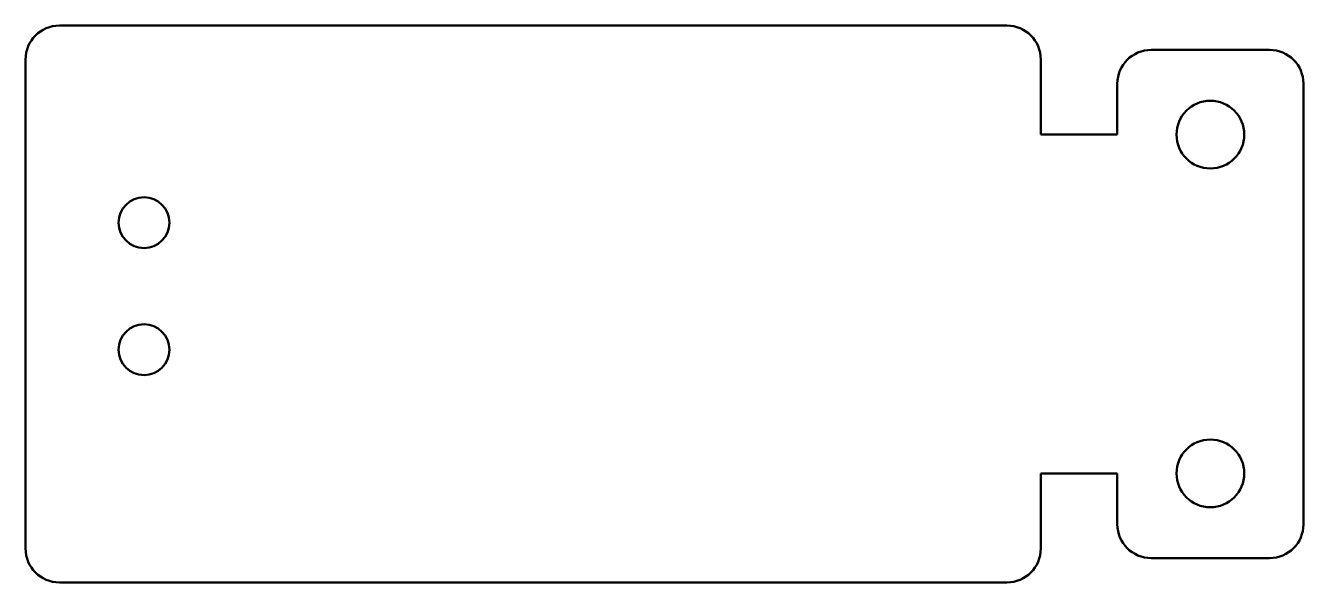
# Model space of a CAD drawing. Header units: millimetres. Extents: x 15.7 to 91.3, y 160.1 to 193.
import ezdxf

# ---------------------------------------------------------------- set-up
doc = ezdxf.new("R2010")
doc.units = ezdxf.units.MM
doc.layers.add('Viditelná (ISO)', color=7, linetype='Continuous', lineweight=50)

msp = doc.modelspace()

# ---------------------------------------------------------------- linework, layer by layer
at = {"layer": 'Viditelná (ISO)'}
for p, q in [((17.737, 193.013), (73.737, 193.013)), ((82.261, 191.577), (89.261, 191.577)), ((15.737, 162.141), (15.737, 191.013)), ((75.737, 191.013), (75.737, 186.577)), ((80.261, 189.577), (80.261, 186.577)), ((91.261, 189.577), (91.261, 163.577)), ((80.261, 186.577), (75.737, 186.577)), ((75.737, 166.577), (75.737, 162.141)), ((75.737, 166.577), (80.261, 166.577)), ((80.261, 166.577), (80.261, 163.577)), ((89.261, 161.577), (82.261, 161.577)), ((73.737, 160.141), (17.737, 160.141))]:
    msp.add_line(p, q, dxfattribs=at)
for centre, radius in [((85.761, 186.577), 2), ((22.737, 181.377), 1.5), ((22.737, 173.877), 1.5), ((85.761, 166.577), 2)]:
    msp.add_circle(centre, radius, dxfattribs=at)
for centre, start, end in [((17.737, 191.013), 90, 180), ((73.737, 191.013), 0, 90), ((82.261, 189.577), 90, 180), ((89.261, 189.577), 0, 90), ((82.261, 163.577), 180, 270), ((89.261, 163.577), 270, 0), ((17.737, 162.141), 180, 270), ((73.737, 162.141), 270, 0)]:
    msp.add_arc(centre, 2, start, end, dxfattribs=at)

doc.saveas('drawing.dxf')
